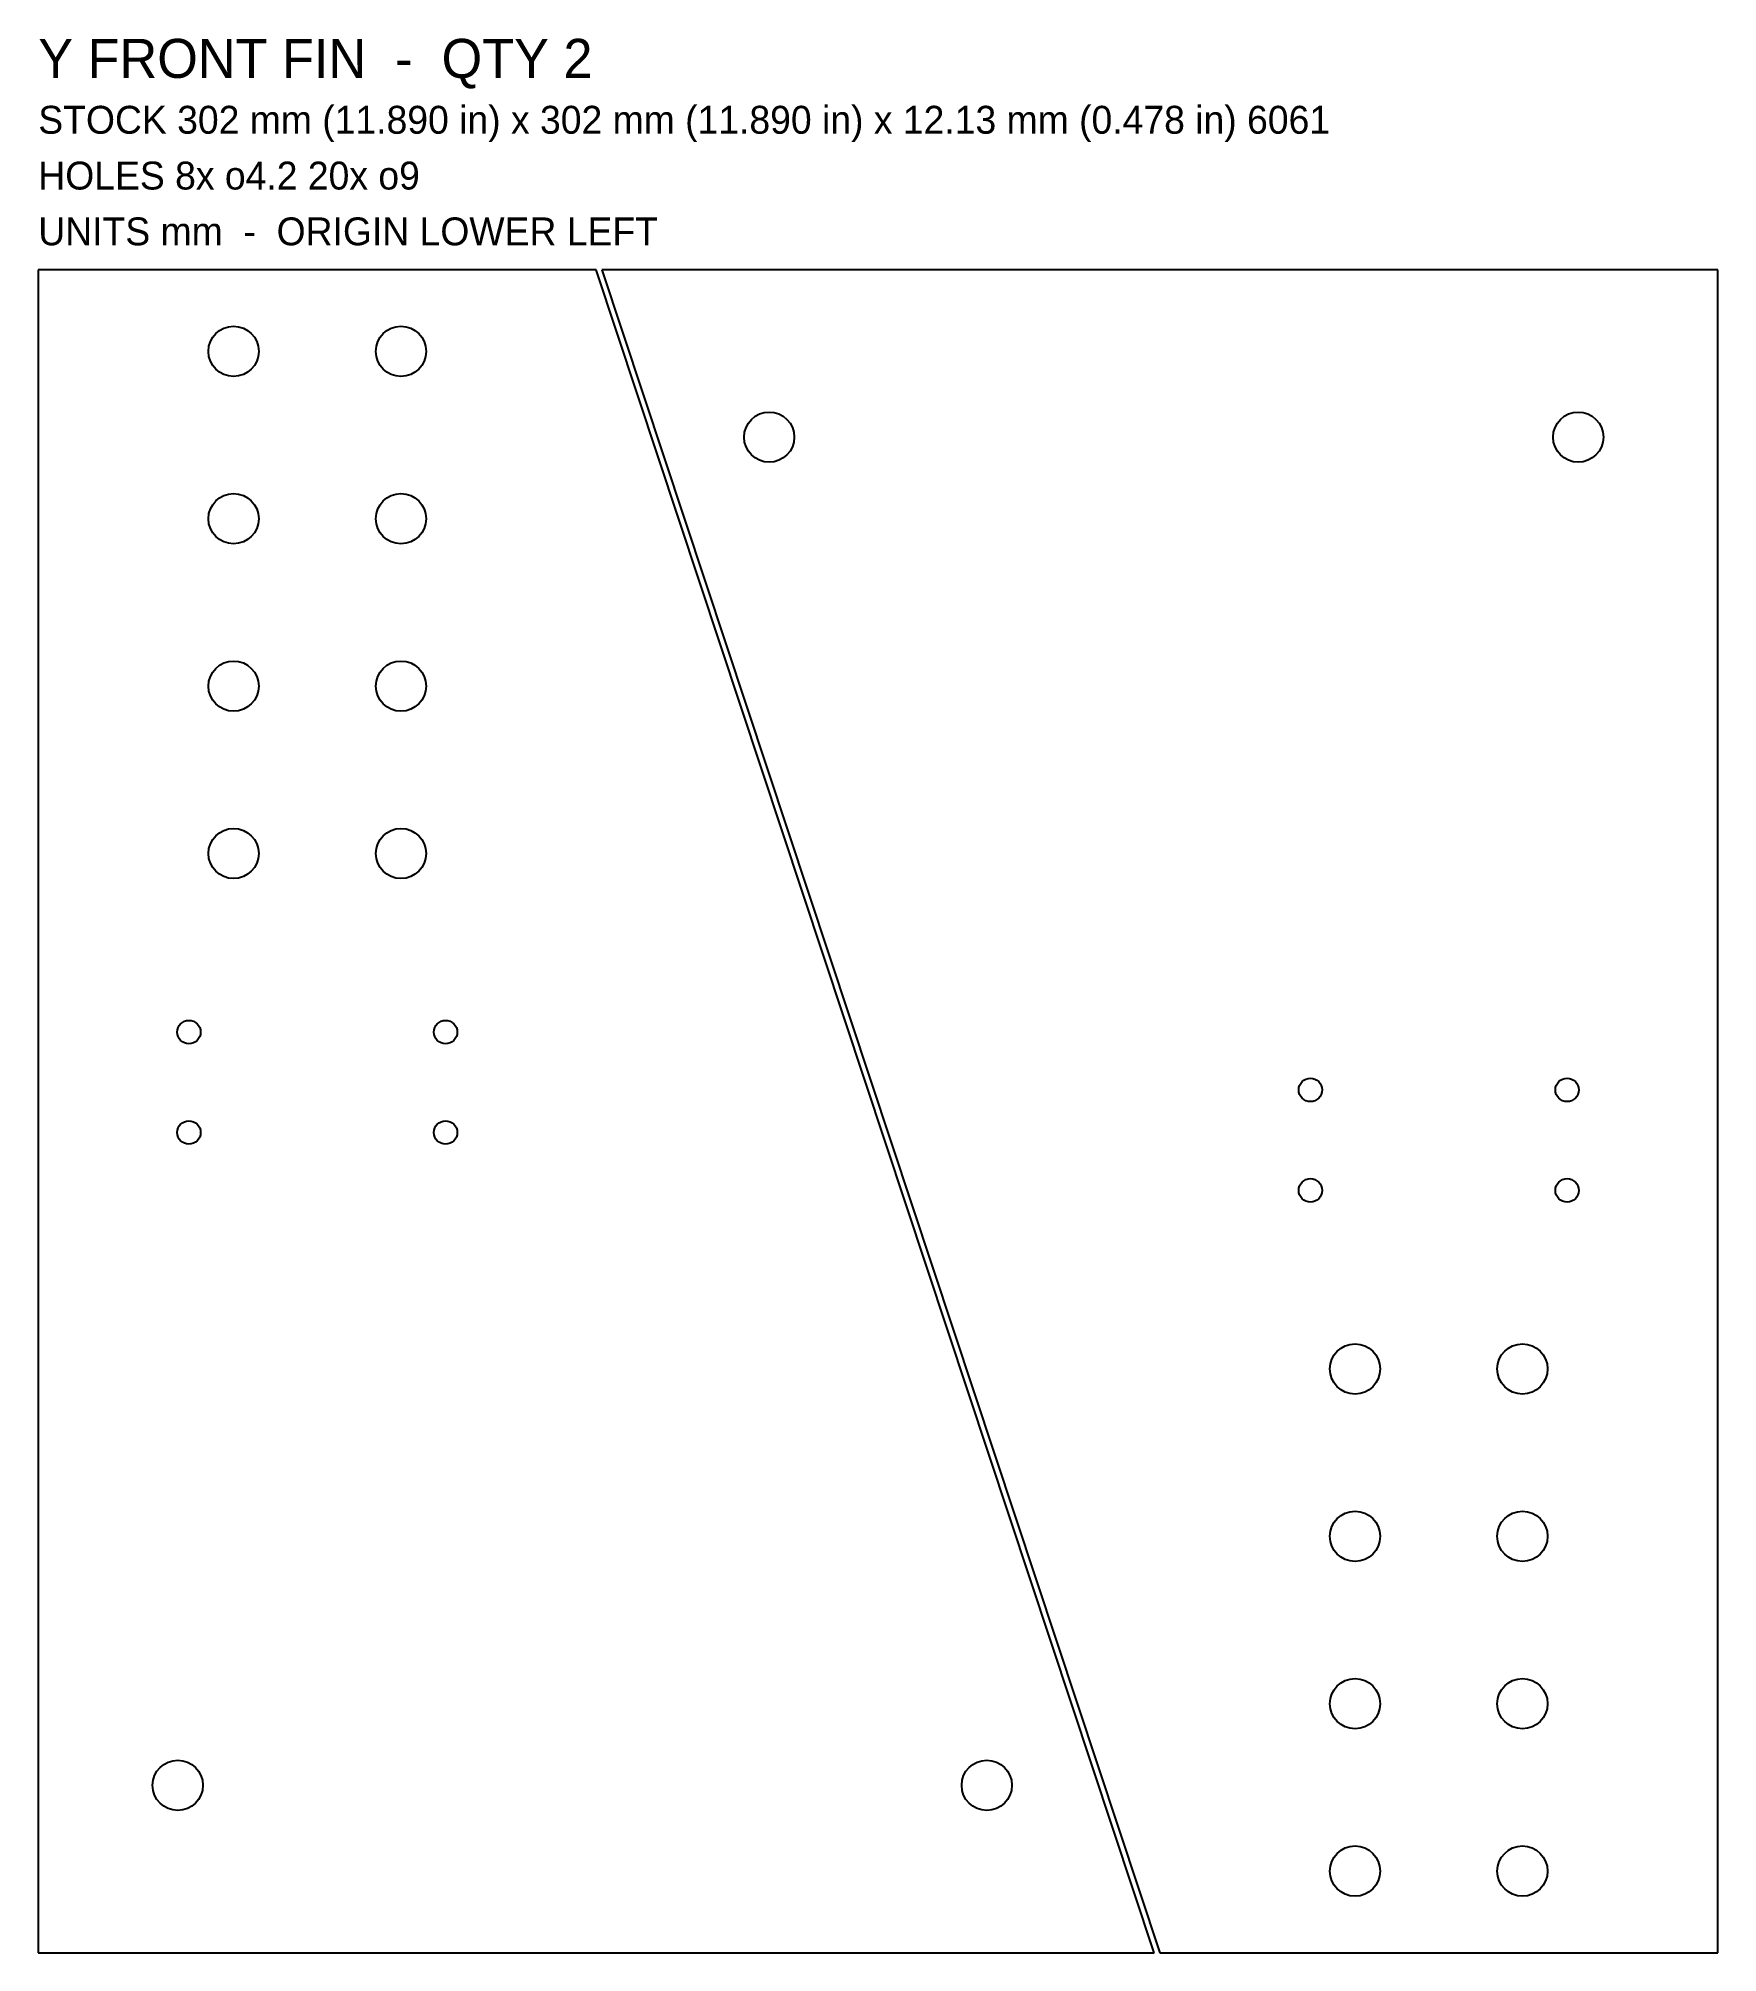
# Model space of a CAD drawing. Header units: metres. Extents: x 0 to 301, y 0 to 343.
import ezdxf

# ---------------------------------------------------------------- set-up
doc = ezdxf.new("R2010")
doc.units = ezdxf.units.M

msp = doc.modelspace()

# ---------------------------------------------------------------- linework, layer by layer
at = {"layer": 'HOLES'}
for centre, radius in [((35, 287), 4.5), ((65, 287), 4.5), ((131, 271.625), 4.5), ((276, 271.625), 4.5), ((35, 257), 4.5), ((65, 257), 4.5), ((35, 227), 4.5), ((65, 227), 4.5), ((35, 197), 4.5), ((65, 197), 4.5), ((27, 165), 2.1), ((73, 165), 2.1), ((228, 154.625), 2.1), ((274, 154.625), 2.1), ((27, 147), 2.1), ((73, 147), 2.1), ((228, 136.625), 2.1), ((274, 136.625), 2.1), ((236, 104.625), 4.5), ((266, 104.625), 4.5), ((236, 74.625), 4.5), ((266, 74.625), 4.5), ((236, 44.625), 4.5), ((266, 44.625), 4.5), ((25, 30), 4.5), ((170, 30), 4.5), ((236, 14.625), 4.5), ((266, 14.625), 4.5)]:
    msp.add_circle(centre, radius, dxfattribs=at)
at = {"layer": 'OUTLINE'}
for p, q in [((100, 301.625), (0, 301.625)), ((0, 301.625), (0, 0)), ((200, 0), (100, 301.625)), ((301, 301.625), (101, 301.625)), ((101, 301.625), (201, 0)), ((301, 0), (301, 301.625)), ((0, 0), (200, 0)), ((201, 0), (301, 0))]:
    msp.add_line(p, q, dxfattribs=at)

# ---------------------------------------------------------------- texts
at = {"layer": 'NOTES'}
for s, height, p in [('Y FRONT FIN  -  QTY 2', 7, (0, 336)), ('STOCK 302 mm (11.890 in) x 302 mm (11.890 in) x 12.13 mm (0.478 in) 6061', 5, (0, 326)), ('HOLES 8x o4.2 20x o9', 5, (0, 316)), ('UNITS mm  -  ORIGIN LOWER LEFT', 5, (0, 306))]:
    msp.add_text(s, height=height, dxfattribs=at).set_placement(p)

doc.saveas('drawing.dxf')
